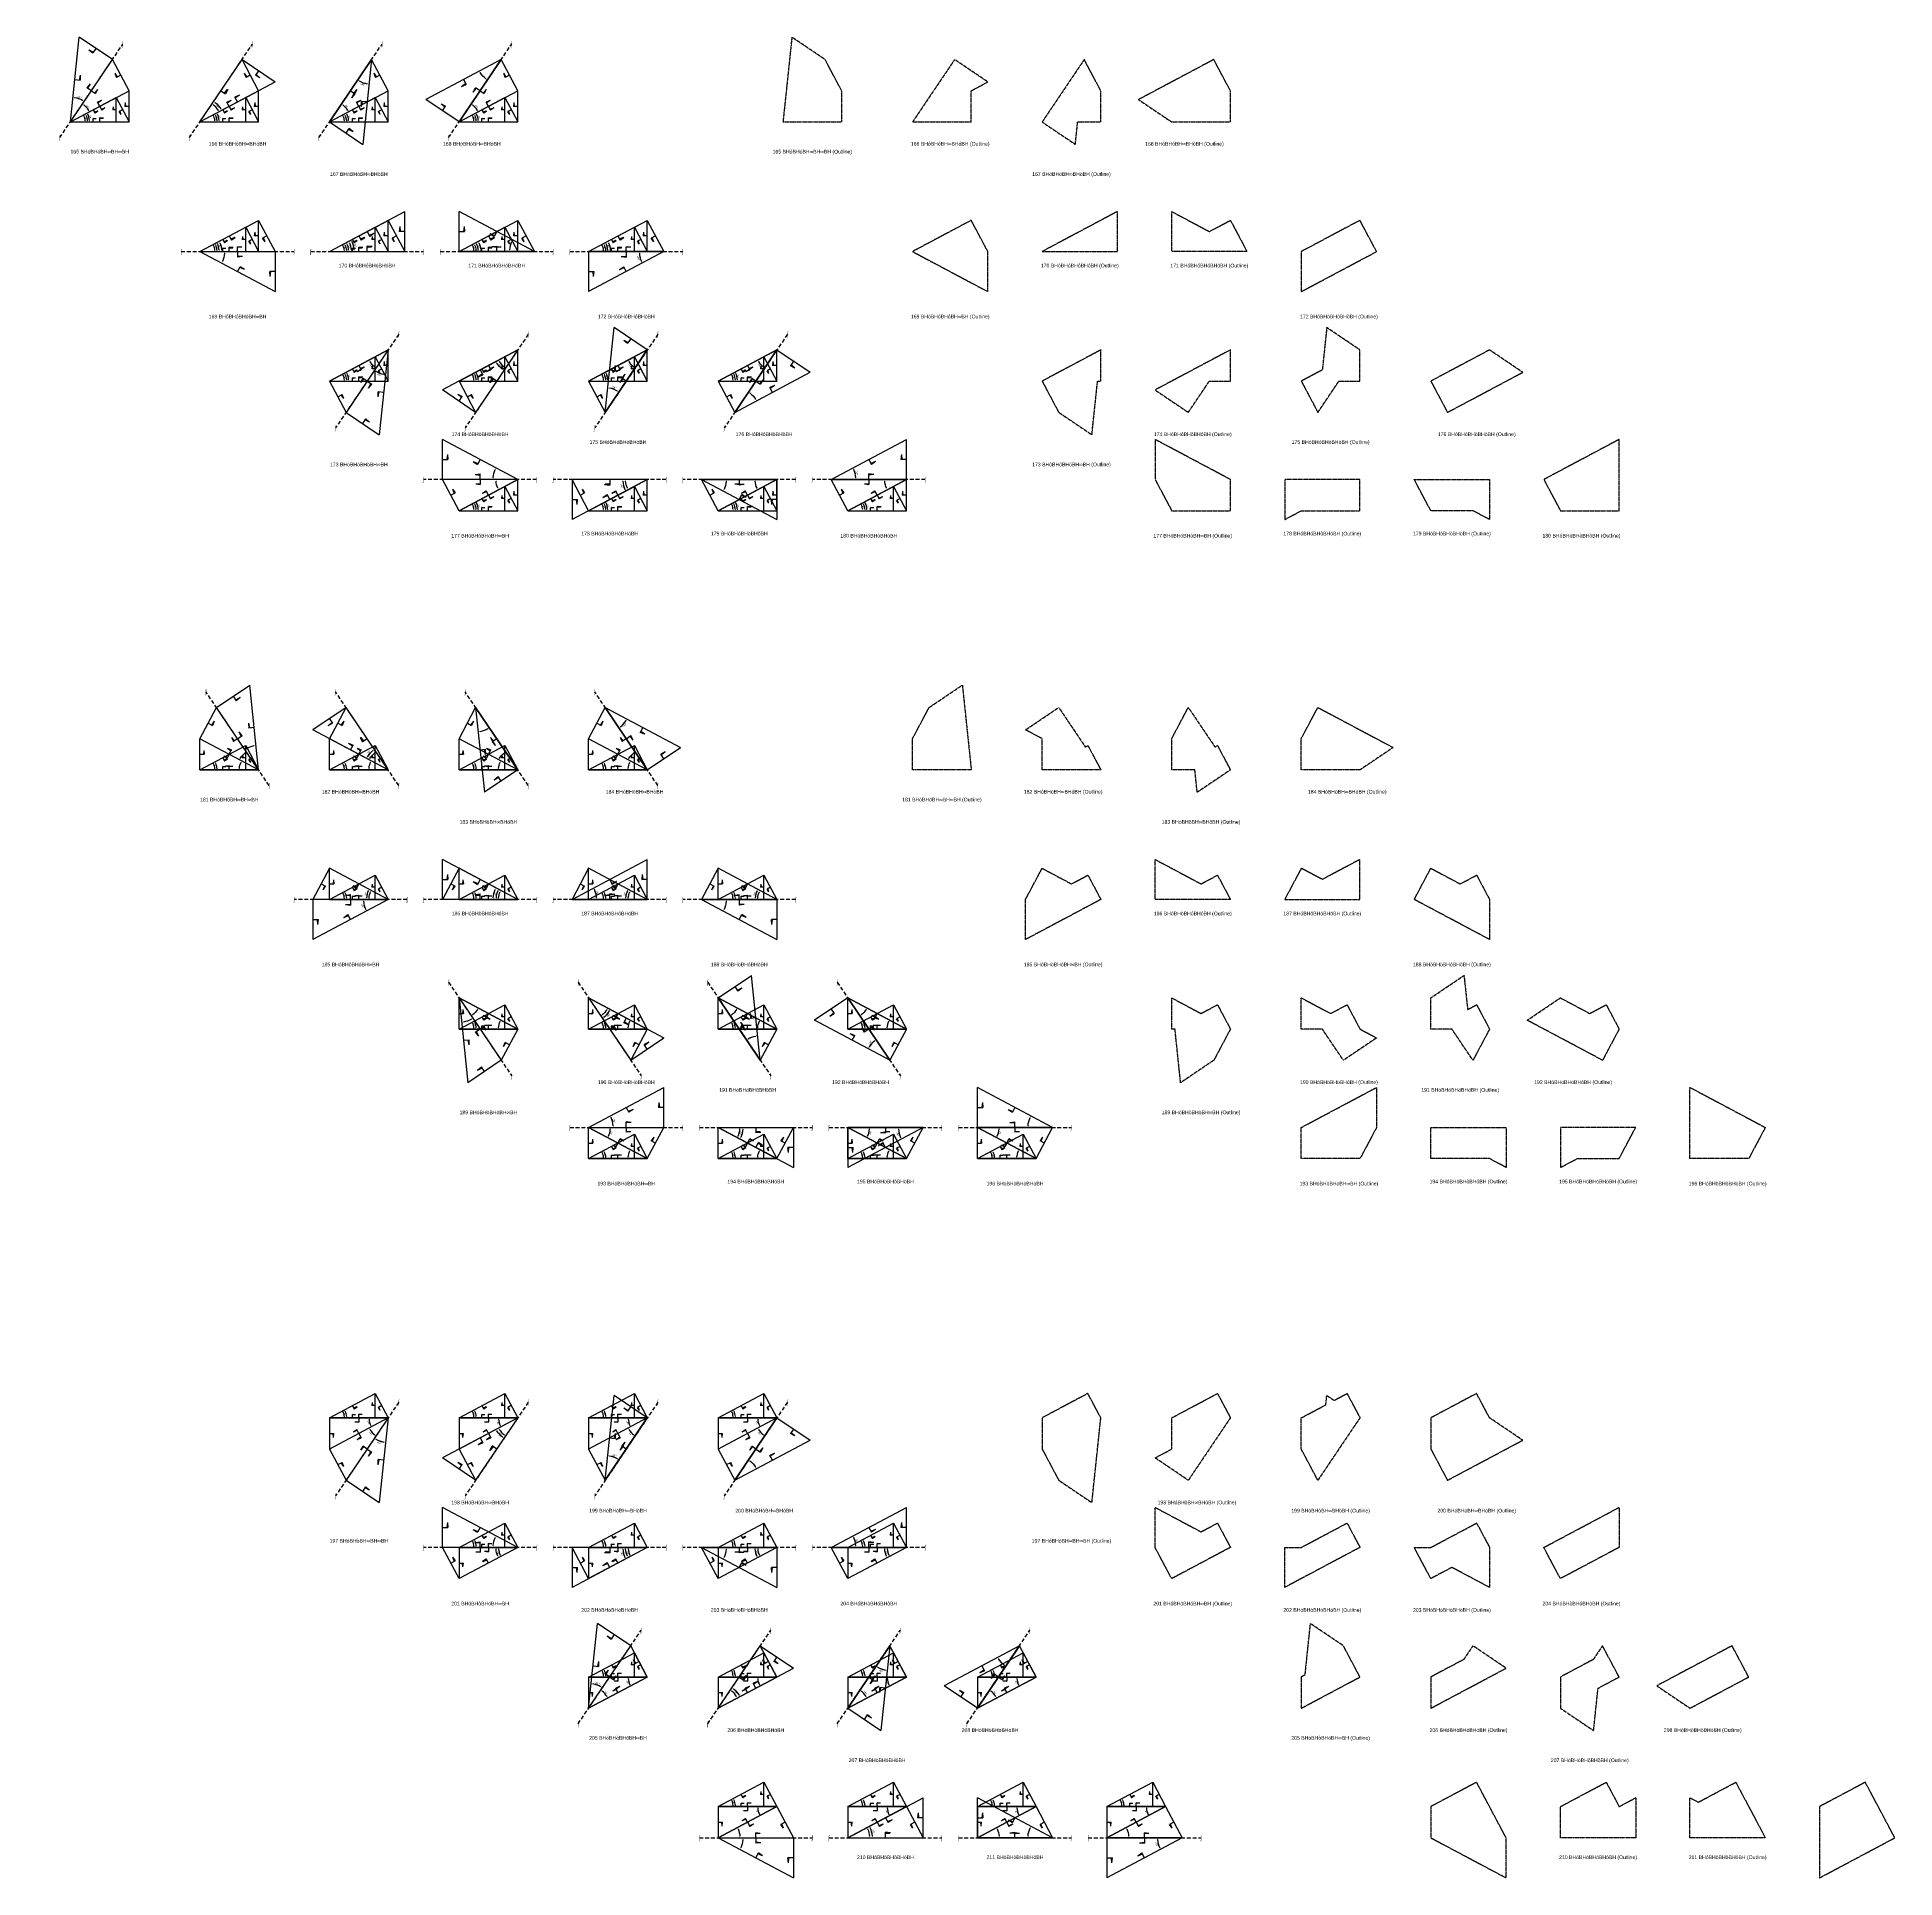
# Model space of a CAD drawing. Header units: millimetres. Extents: x 109495 to 889476, y -4752178 to 24518.
# Drawn here: x 204971 to 813894, y -2979807 to -2376527 of the extents above; entities that cross this region are included whole.
import ezdxf
from ezdxf.enums import TextEntityAlignment as Align

# ---------------------------------------------------------------- set-up
doc = ezdxf.new("R2010")
doc.units = ezdxf.units.MM
doc.header["$PDMODE"] = 35
doc.linetypes.add('DASHED', pattern=[19.05, 12.7, -6.35])
for name, color, linetype in [('BASE', 170, 'Continuous'), ('HYPOTENUSE', 20, 'Continuous'), ('PERPENDICULAR', 90, 'Continuous')]:
    doc.layers.add(name, color=color, linetype=linetype)
doc.styles.add('Arial', font='arial_0.ttf')
doc.dimstyles.new('ISO-25', dxfattribs={"dimtxt": 250, "dimasz": 100, "dimexe": 1.25, "dimexo": 0.625, "dimgap": 100, "dimtad": 1, "dimdec": 0, "dimtxsty": 'Arial', "dimcen": 2.5, "dimadec": 0, "dimazin": 0, "dimtfac": 1, "dimtdec": 0, "dimtmove": 0, "dimatfit": 3, "dimfxl": 1, "dimarcsym": 0})

# ---------------------------------------------------------------- blocks, each defined once
blk = doc.blocks.new('*D9')
at = {"color": 0, "lineweight": -2, "ltscale": 100, "transparency": 16777216}
blk.add_arc((0, 0), 4906, 4.08845, 23.91155, dxfattribs=at)
at = {"color": 0, "ltscale": 100, "transparency": 16777216}
for points in [[(4432, 1963), (4537, 2014), (4332, 2303)], [(4952, 352), (4835, 348), (4906, 0)]]:
    blk.add_solid(points, dxfattribs=at)
at = {"layer": 'Defpoints', "color": 0, "ltscale": 100, "transparency": 16777216}
for p in [(15000, 7976), (0, 0), (0, 0), (4841, 796), (15000, 0)]:
    blk.add_point(p, dxfattribs=at)
at = {"color": 0, "ltscale": 100, "transparency": 16777216, "insert": (5055, 1260), "char_height": 400, "attachment_point": 5, "rotation": 284, "style": 'Arial'}
blk.add_mtext('28°', dxfattribs=at)
blk = doc.blocks.new('SanjoyNathGeometrifyingTrigonometryFundamentalLockedSet')
at = {"color": 242, "linetype": 'DASHED', "ltscale": 100, "true_color": 0xcd2027}
for p, q in [((7500, 3987.8), (8016.4, 3016.6)), ((8852.4, 3574.3), (7922.5, 3193.2)), ((8852.4, 3574.3), (8016.4, 3016.6))]:
    blk.add_line(p, q, dxfattribs=at)
at = {"color": 114, "linetype": 'DASHED', "ltscale": 100, "true_color": 0x139b48}
for p, q in [((14000, 4987.8), (13900, 3987.8)), ((15000, 3987.8), (13900, 3987.8)), ((14000, 4987.8), (14100, 3987.8))]:
    blk.add_line(p, q, dxfattribs=at)
at = {"color": 159, "linetype": 'DASHED', "ltscale": 100, "true_color": 0x22346e}
for p, q in [((7500, 0), (7500, 1100)), ((8500, 1000), (7500, 1100)), ((8500, 1000), (7500, 900))]:
    blk.add_line(p, q, dxfattribs=at)
at = {"layer": 'BASE'}
blk.add_line((0, 0), (15000, 0), dxfattribs=at)
at = {"layer": 'HYPOTENUSE'}
blk.add_line((0, 0), (15000, 7975.6), dxfattribs=at)
at = {"layer": 'PERPENDICULAR'}
blk.add_line((15000, 0), (15000, 7975.6), dxfattribs=at)
at = {"color": 4, "ltscale": 100}
dim = blk.add_angular_dim_2l(base=(4841, 795.6), line1=((0, 0), (15000, 0)), line2=((0, 0), (15000, 7975.6)), dimstyle='ISO-25', override={"dimtxt": 400, "dimasz": 350, "dimgap": 100}, dxfattribs=at)
dim.commit()
dim.dimension.update_dxf_attribs({"geometry": '*D9', "text_midpoint": (5055.4, 1260.5)})

msp = doc.modelspace()

# ---------------------------------------------------------------- linework, layer by layer
at = {"linetype": 'DASHED', "ltscale": 100}
for p, q in [((212400, -2409442), (233102, -2378750)), ((254872, -2409442), (275573, -2378750)), ((297343, -2409442), (318045, -2378750)), ((339814, -2409442), (360516, -2378750)), ((252152, -2446798), (289172, -2446798)), ((294623, -2446798), (331644, -2446798)), ((337095, -2446798), (374115, -2446798)), ((379566, -2446798), (416586, -2446798)), ((323484, -2473923), (302783, -2504615)), ((365956, -2473923), (345254, -2504615)), ((408427, -2473923), (387725, -2504615)), ((450898, -2473923), (430197, -2504615)), ((368675, -2521510), (331655, -2521510)), ((411147, -2521510), (374126, -2521510)), ((453618, -2521510), (416598, -2521510)), ((496090, -2521510), (459069, -2521510)), ((281013, -2621798), (260311, -2591107)), ((323484, -2621798), (302783, -2591107)), ((365956, -2621798), (345254, -2591107)), ((408427, -2621798), (387725, -2591107)), ((326204, -2659155), (289183, -2659155)), ((368675, -2659155), (331655, -2659155)), ((411147, -2659155), (374126, -2659155)), ((453618, -2659155), (416598, -2659155)), ((339814, -2686280), (360516, -2716972)), ((382286, -2686280), (402987, -2716972)), ((424757, -2686280), (445459, -2716972)), ((467228, -2686280), (487930, -2716972)), ((379566, -2733867), (416586, -2733867)), ((422037, -2733867), (459058, -2733867)), ((464509, -2733867), (501529, -2733867)), ((506980, -2733867), (544001, -2733867)), ((323484, -2823925), (302783, -2854616)), ((365956, -2823925), (345254, -2854616)), ((408427, -2823925), (387725, -2854616)), ((450898, -2823925), (430197, -2854616)), ((368675, -2871511), (331655, -2871511)), ((411147, -2871511), (374126, -2871511)), ((453618, -2871511), (416598, -2871511)), ((496090, -2871511), (459069, -2871511)), ((382286, -2929329), (402987, -2898637)), ((424757, -2929329), (445459, -2898637)), ((467228, -2929329), (487930, -2898637)), ((509700, -2929329), (530401, -2898637)), ((422037, -2966685), (459058, -2966685)), ((464509, -2966685), (501529, -2966685)), ((506980, -2966685), (544001, -2966685)), ((549451, -2966685), (586472, -2966685))]:
    msp.add_line(p, q, dxfattribs=at)
at = {"linetype": 'DASHED'}
for points in [[(449443, -2404326), (468684, -2404326), (468684, -2394096), (463244, -2383865), (452365, -2376527)], [(491914, -2404326), (511155, -2404326), (511155, -2394096), (516595, -2391204), (505716, -2383865)], [(546036, -2404326), (553627, -2404326), (553627, -2394096), (548187, -2383865), (534386, -2404326), (545265, -2411664)], [(565978, -2396988), (576857, -2404326), (596098, -2404326), (596098, -2394096), (590658, -2383865)], [(559066, -2433675), (534386, -2446798), (559066, -2446798)], [(601538, -2446798), (576857, -2446798), (576857, -2433675), (589197, -2440236), (596098, -2436567)], [(516595, -2446798), (511155, -2436567), (491914, -2446798), (516595, -2459920)], [(644009, -2446798), (638569, -2436567), (619329, -2446798), (619329, -2459920)], [(631669, -2489269), (638569, -2489269), (638569, -2479039), (627690, -2471700), (626229, -2485600), (619329, -2489269), (624768, -2499500)], [(553627, -2479039), (534386, -2489269), (539825, -2499500), (550705, -2506838), (552551, -2489269), (553627, -2489269)], [(589197, -2489269), (596098, -2489269), (596098, -2479039), (571418, -2492161), (582297, -2499500)], [(691920, -2486377), (681041, -2479039), (661800, -2489269), (667240, -2499500)], [(571418, -2521510), (576857, -2531740), (596098, -2531740), (596098, -2521510), (571418, -2508387)], [(698832, -2521510), (704271, -2531740), (723512, -2531740), (723512, -2508387)], [(619329, -2531740), (638569, -2531740), (638569, -2521510), (613889, -2521510), (613889, -2534633)], [(681041, -2521510), (681041, -2534633), (675601, -2531740), (661800, -2531740), (656360, -2521510)], [(508233, -2588884), (511155, -2616683), (491914, -2616683), (491914, -2606453), (497354, -2596222)], [(553627, -2616683), (534386, -2616683), (534386, -2606453), (528946, -2603560), (539825, -2596222), (548548, -2609153), (549386, -2608708)], [(591019, -2609153), (591857, -2608708), (596098, -2616683), (585219, -2624021), (584447, -2616683), (576857, -2616683), (576857, -2606453), (582297, -2596222)], [(624768, -2596222), (649449, -2609345), (638569, -2616683), (619329, -2616683), (619329, -2606453)], [(596098, -2659155), (571418, -2659155), (571418, -2646032), (586478, -2654039), (591857, -2651179)], [(638569, -2659155), (638569, -2646032), (626229, -2652593), (619329, -2648924), (613889, -2659155)], [(553627, -2659155), (528946, -2672277), (528946, -2659155), (534386, -2648924), (544006, -2654039), (549386, -2651179)], [(681041, -2672277), (656360, -2659155), (661800, -2648924), (671420, -2654039), (676800, -2651179), (681041, -2659155)], [(668700, -2701626), (661800, -2701626), (661800, -2691395), (672679, -2684057), (673852, -2695218), (676800, -2693650), (681041, -2701626), (675601, -2711856)], [(586478, -2696511), (591857, -2693650), (596098, -2701626), (590658, -2711856), (579779, -2719195), (577932, -2701626), (576857, -2701626), (576857, -2691395)], [(628949, -2696511), (634329, -2693650), (638569, -2701626), (644009, -2704518), (633130, -2711856), (626229, -2701626), (619329, -2701626), (619329, -2691395)], [(718072, -2711856), (693392, -2698734), (704271, -2691395), (713892, -2696511), (719271, -2693650), (723512, -2701626)], [(619329, -2733867), (644009, -2720744), (644009, -2733867), (638569, -2744097), (619329, -2744097)], [(771423, -2733867), (765983, -2744097), (746743, -2744097), (746743, -2720744)], [(661800, -2733867), (686480, -2733867), (686480, -2746990), (681041, -2744097), (661800, -2744097)], [(709711, -2744097), (723512, -2744097), (728952, -2733867), (704271, -2733867), (704271, -2746990)], [(553627, -2829040), (549386, -2821064), (534386, -2829040), (534386, -2839271), (539825, -2849501), (550705, -2856839)], [(596098, -2829040), (582297, -2849501), (571418, -2842163), (576857, -2839271), (576857, -2829040), (591857, -2821064)], [(638569, -2829040), (624768, -2849501), (619329, -2839271), (619329, -2829040), (627368, -2824765), (627690, -2821702), (630088, -2823319), (634329, -2821064)], [(681041, -2829040), (676800, -2821064), (661800, -2829040), (661800, -2839271), (667240, -2849501), (691920, -2836378)], [(596098, -2871511), (576857, -2881742), (571418, -2871511), (571418, -2858389), (586478, -2866396), (591857, -2863536)], [(698832, -2871511), (723512, -2858389), (723512, -2871511), (704271, -2881742)], [(638569, -2871511), (613889, -2884634), (613889, -2871511), (619329, -2871511), (634329, -2863536)], [(661800, -2871511), (676800, -2863536), (681041, -2871511), (681041, -2884634), (668700, -2878073), (661800, -2881742), (656360, -2871511)], [(619329, -2924213), (638569, -2913983), (633130, -2903752), (622250, -2896414), (620467, -2913377), (619329, -2913983)], [(672559, -2908262), (661800, -2913983), (661800, -2924213), (686480, -2911091), (675601, -2903752)], [(715031, -2908262), (704271, -2913983), (704271, -2924213), (715151, -2931551), (716611, -2917652), (723512, -2913983), (718072, -2903752)], [(735863, -2916875), (746743, -2924213), (765983, -2913983), (760544, -2903752)], [(686480, -2966685), (676800, -2948479), (661800, -2956454), (661800, -2966685), (686480, -2979807)], [(723512, -2956454), (728952, -2953562), (728952, -2966685), (704271, -2966685), (704271, -2956454), (719271, -2948479)], [(746743, -2966685), (746743, -2953562), (749462, -2955008), (761743, -2948479), (771423, -2966685)], [(813894, -2966685), (804214, -2948479), (789214, -2956454), (789214, -2979807)]]:
    msp.add_lwpolyline(points, close=True, dxfattribs=at)

# ---------------------------------------------------------------- block references
at = {"linetype": 'DASHED', "ltscale": 100}
for p, xscale, yscale, zscale, rotation in [((215850, -2404326), 1.645357565266568, 1.645357565266568, 1.645357565266568, 56.00000000000014), ((357066, -2383865), -1.645357565266571, 1.645357565266571, 1.645357565266571, 56.00000000000013), ((215850, -2404326), 1.452764501644339, 1.452764501644339, 1.452764501644339, 28.00000000000007), ((258322, -2404326), 1.452764501644339, 1.452764501644339, 1.452764501644339, 28.00000000000007), ((258322, -2404326), -1.645357565266571, 1.645357565266571, 1.645357565266571, 236.0000000000002), ((300793, -2404326), 1.452764501644339, 1.452764501644339, 1.452764501644339, 28.00000000000007), ((314594, -2383865), 1.645357565266571, 1.645357565266571, 1.645357565266571, 236.0000000000002), ((343265, -2404326), 1.452764501644339, 1.452764501644339, 1.452764501644339, 28.00000000000007), ((215850, -2404326), -1.132570050689037, 1.132570050689037, 1.132570050689037, 208), ((258322, -2404326), -1.132570050689037, 1.132570050689037, 1.132570050689037, 208), ((300793, -2404326), -1.132570050689037, 1.132570050689037, 1.132570050689037, 208), ((343265, -2404326), -1.132570050689037, 1.132570050689037, 1.132570050689037, 208), ((258322, -2446798), -1.452764501644342, 1.452764501644342, 1.452764501644342, 208.0000000000001), ((258322, -2446798), -1.132570050689037, 1.132570050689037, 1.132570050689037, 208), ((300793, -2446798), -1.452764501644342, 1.452764501644342, 1.452764501644342, 208.0000000000001), ((300793, -2446798), -1.132570050689037, 1.132570050689037, 1.132570050689037, 208), ((343265, -2446798), -1.452764501644342, 1.452764501644342, 1.452764501644342, 208.0000000000001), ((343265, -2446798), -1.132570050689037, 1.132570050689037, 1.132570050689037, 208), ((385736, -2446798), -1.452764501644342, 1.452764501644342, 1.452764501644342, 208.0000000000001), ((385736, -2446798), -1.132570050689037, 1.132570050689037, 1.132570050689037, 208), ((258322, -2446798), -1.645357565266569, 1.645357565266569, 1.645357565266569, 180), ((410416, -2446798), 1.645357565266569, 1.645357565266569, 1.645357565266569, 180), ((362505, -2479039), -1.645357565266573, 1.645357565266573, 1.645357565266573, 56.00000000000004), ((391176, -2499500), 1.645357565266573, 1.645357565266573, 1.645357565266573, 56.00000000000003), ((320034, -2479039), 1.452764501644342, 1.452764501644342, 1.452764501644342, 208.0000000000001), ((300793, -2489269), -1.132570050689037, 1.132570050689037, 1.132570050689037, 208), ((320034, -2479039), 1.645357565266573, 1.645357565266573, 1.645357565266573, 236.0000000000001), ((362505, -2479039), 1.452764501644342, 1.452764501644342, 1.452764501644342, 208.0000000000001), ((343265, -2489269), -1.132570050689037, 1.132570050689037, 1.132570050689037, 208), ((404977, -2479039), 1.452764501644342, 1.452764501644342, 1.452764501644342, 208.0000000000001), ((385736, -2489269), -1.132570050689037, 1.132570050689037, 1.132570050689037, 208), ((447448, -2479039), 1.452764501644342, 1.452764501644342, 1.452764501644342, 208.0000000000001), ((428207, -2489269), -1.132570050689037, 1.132570050689037, 1.132570050689037, 208), ((433647, -2499500), -1.645357565266573, 1.645357565266573, 1.645357565266573, 236.0000000000001), ((362505, -2521510), -1.452764501644342, 1.452764501644342, 1.452764501644342, 28.00000000000006), ((404977, -2521510), -1.452764501644342, 1.452764501644342, 1.452764501644342, 28.00000000000006), ((447448, -2521510), -1.452764501644342, 1.452764501644342, 1.452764501644342, 28.00000000000006), ((489919, -2521510), -1.452764501644342, 1.452764501644342, 1.452764501644342, 28.00000000000006), ((343265, -2531740), -1.132570050689037, 1.132570050689037, 1.132570050689037, 208), ((404977, -2521510), 1.645357565266569, 1.645357565266569, 1.645357565266569, 180), ((385736, -2531740), -1.132570050689037, 1.132570050689037, 1.132570050689037, 208), ((422768, -2521510), -1.645357565266569, 1.645357565266569, 1.645357565266569, 180), ((428207, -2531740), -1.132570050689037, 1.132570050689037, 1.132570050689037, 208), ((470679, -2531740), -1.132570050689037, 1.132570050689037, 1.132570050689037, 208), ((277563, -2616683), -1.645357565266575, 1.645357565266575, 1.645357565266575, 304.0000000000001), ((391176, -2596222), 1.645357565266575, 1.645357565266575, 1.645357565266575, 304.0000000000001), ((277563, -2616683), -1.452764501644347, 1.452764501644347, 1.452764501644347, 332.0000000000001), ((320034, -2616683), 1.645357565266575, 1.645357565266575, 1.645357565266575, 124), ((320034, -2616683), -1.452764501644347, 1.452764501644347, 1.452764501644347, 332.0000000000001), ((348704, -2596222), -1.645357565266575, 1.645357565266575, 1.645357565266575, 124.0000000000001), ((362505, -2616683), -1.452764501644347, 1.452764501644347, 1.452764501644347, 332.0000000000001), ((404977, -2616683), -1.452764501644347, 1.452764501644347, 1.452764501644347, 332.0000000000001), ((258322, -2616683), -1.132570050689037, 1.132570050689037, 1.132570050689037, 208), ((300793, -2616683), -1.132570050689037, 1.132570050689037, 1.132570050689037, 208), ((343265, -2616683), -1.132570050689037, 1.132570050689037, 1.132570050689037, 208), ((385736, -2616683), -1.132570050689037, 1.132570050689037, 1.132570050689037, 208), ((320034, -2659155), 1.452764501644345, 1.452764501644345, 1.452764501644345, 151.9999999999999), ((300793, -2659155), -1.132570050689037, 1.132570050689037, 1.132570050689037, 208), ((362505, -2659155), 1.452764501644345, 1.452764501644345, 1.452764501644345, 151.9999999999999), ((343265, -2659155), -1.132570050689037, 1.132570050689037, 1.132570050689037, 208), ((404977, -2659155), 1.452764501644345, 1.452764501644345, 1.452764501644345, 151.9999999999999), ((385736, -2659155), -1.132570050689037, 1.132570050689037, 1.132570050689037, 208), ((447448, -2659155), 1.452764501644345, 1.452764501644345, 1.452764501644345, 151.9999999999999), ((428207, -2659155), -1.132570050689037, 1.132570050689037, 1.132570050689037, 208), ((320034, -2659155), 1.645357565266573, 1.645357565266573, 1.645357565266573, 180), ((422768, -2659155), -1.645357565266573, 1.645357565266573, 1.645357565266573, 180), ((385736, -2691395), 1.645357565266575, 1.645357565266575, 1.645357565266575, 304.0000000000001), ((442008, -2711856), -1.645357565266573, 1.645357565266573, 1.645357565266573, 304), ((343265, -2691395), -1.645357565266575, 1.645357565266575, 1.645357565266575, 124.0000000000001), ((343265, -2691395), -1.452764501644345, 1.452764501644345, 1.452764501644345, 152), ((385736, -2691395), -1.452764501644345, 1.452764501644345, 1.452764501644345, 152), ((428207, -2691395), -1.452764501644345, 1.452764501644345, 1.452764501644345, 152), ((484480, -2711856), 1.645357565266573, 1.645357565266573, 1.645357565266573, 123.9999999999999), ((470679, -2691395), -1.452764501644345, 1.452764501644345, 1.452764501644345, 152), ((343265, -2701626), -1.132570050689037, 1.132570050689037, 1.132570050689037, 208), ((385736, -2701626), -1.132570050689037, 1.132570050689037, 1.132570050689037, 208), ((428207, -2701626), -1.132570050689037, 1.132570050689037, 1.132570050689037, 208), ((470679, -2701626), -1.132570050689037, 1.132570050689037, 1.132570050689037, 208), ((385736, -2733867), 1.452764501644345, 1.452764501644345, 1.452764501644345, 331.9999999999999), ((428207, -2733867), 1.452764501644345, 1.452764501644345, 1.452764501644345, 331.9999999999999), ((470679, -2733867), 1.452764501644345, 1.452764501644345, 1.452764501644345, 331.9999999999999), ((513150, -2733867), 1.452764501644345, 1.452764501644345, 1.452764501644345, 331.9999999999999), ((428207, -2733867), -1.645357565266573, 1.645357565266573, 1.645357565266573, 180), ((495359, -2733867), 1.645357565266573, 1.645357565266573, 1.645357565266573, 180), ((385736, -2744097), -1.132570050689037, 1.132570050689037, 1.132570050689037, 208), ((428207, -2744097), -1.132570050689037, 1.132570050689037, 1.132570050689037, 208), ((470679, -2744097), -1.132570050689037, 1.132570050689037, 1.132570050689037, 208), ((513150, -2744097), -1.132570050689037, 1.132570050689037, 1.132570050689037, 208), ((300793, -2829040), -1.132570050689037, 1.132570050689037, 1.132570050689037, 208), ((362505, -2829040), -1.645357565266573, 1.645357565266573, 1.645357565266573, 56.00000000000004), ((343265, -2829040), -1.132570050689037, 1.132570050689037, 1.132570050689037, 208), ((391176, -2849501), 1.645357565266573, 1.645357565266573, 1.645357565266573, 56.00000000000003), ((385736, -2829040), -1.132570050689037, 1.132570050689037, 1.132570050689037, 208), ((428207, -2829040), -1.132570050689037, 1.132570050689037, 1.132570050689037, 208), ((320034, -2829040), 1.282714919717773, 1.282714919717773, 1.282714919717773, 180), ((320034, -2829040), 1.452764501644345, 1.452764501644345, 1.452764501644345, 208), ((320034, -2829040), 1.645357565266573, 1.645357565266573, 1.645357565266573, 236.0000000000001), ((362505, -2829040), 1.282714919717773, 1.282714919717773, 1.282714919717773, 180), ((362505, -2829040), 1.452764501644345, 1.452764501644345, 1.452764501644345, 208), ((404977, -2829040), 1.282714919717773, 1.282714919717773, 1.282714919717773, 180), ((404977, -2829040), 1.452764501644345, 1.452764501644345, 1.452764501644345, 208), ((447448, -2829040), 1.282714919717773, 1.282714919717773, 1.282714919717773, 180), ((447448, -2829040), 1.452764501644345, 1.452764501644345, 1.452764501644345, 208), ((433647, -2849501), -1.645357565266573, 1.645357565266573, 1.645357565266573, 236.0000000000001), ((362505, -2871511), -1.452764501644345, 1.452764501644345, 1.452764501644345, 27.99999999999998), ((404977, -2871511), -1.452764501644345, 1.452764501644345, 1.452764501644345, 27.99999999999998), ((447448, -2871511), -1.452764501644345, 1.452764501644345, 1.452764501644345, 27.99999999999998), ((489919, -2871511), -1.452764501644345, 1.452764501644345, 1.452764501644345, 27.99999999999998), ((343265, -2871511), -1.132570050689037, 1.132570050689037, 1.132570050689037, 208), ((385736, -2871511), -1.132570050689037, 1.132570050689037, 1.132570050689037, 208), ((428207, -2871511), -1.132570050689037, 1.132570050689037, 1.132570050689037, 208), ((470679, -2871511), -1.132570050689037, 1.132570050689037, 1.132570050689037, 208), ((362505, -2871511), 1.282714919717773, 1.282714919717773, 1.282714919717773, 180), ((404977, -2871511), 1.645357565266573, 1.645357565266573, 1.645357565266573, 180), ((404977, -2871511), 1.282714919717773, 1.282714919717773, 1.282714919717773, 180), ((422768, -2871511), -1.645357565266573, 1.645357565266573, 1.645357565266573, 180), ((447448, -2871511), 1.282714919717773, 1.282714919717773, 1.282714919717773, 180), ((489919, -2871511), 1.282714919717773, 1.282714919717773, 1.282714919717773, 180), ((385736, -2924213), 1.645357565266573, 1.645357565266573, 1.645357565266573, 56.00000000000003), ((526951, -2903752), -1.645357565266575, 1.645357565266575, 1.645357565266575, 55.99999999999988), ((385736, -2924213), 1.452764501644345, 1.452764501644345, 1.452764501644345, 28.00000000000004), ((428207, -2924213), 1.452764501644345, 1.452764501644345, 1.452764501644345, 28.00000000000004), ((428207, -2924213), -1.645357565266573, 1.645357565266573, 1.645357565266573, 236.0000000000001), ((470679, -2924213), 1.452764501644345, 1.452764501644345, 1.452764501644345, 28.00000000000004), ((484480, -2903752), 1.645357565266573, 1.645357565266573, 1.645357565266573, 236.0000000000001), ((513150, -2924213), 1.452764501644345, 1.452764501644345, 1.452764501644345, 28.00000000000004), ((385736, -2913983), -1.132570050689037, 1.132570050689037, 1.132570050689037, 208), ((428207, -2913983), -1.132570050689037, 1.132570050689037, 1.132570050689037, 208), ((470679, -2913983), -1.132570050689037, 1.132570050689037, 1.132570050689037, 208), ((513150, -2913983), -1.132570050689037, 1.132570050689037, 1.132570050689037, 208), ((404977, -2913983), 1.282714919717773, 1.282714919717773, 1.282714919717773, 180), ((447448, -2913983), 1.282714919717773, 1.282714919717773, 1.282714919717773, 180), ((489919, -2913983), 1.282714919717773, 1.282714919717773, 1.282714919717773, 180), ((532391, -2913983), 1.282714919717773, 1.282714919717773, 1.282714919717773, 180), ((428207, -2956454), -1.132570050689037, 1.132570050689037, 1.132570050689037, 208), ((470679, -2956454), -1.132570050689037, 1.132570050689037, 1.132570050689037, 208), ((513150, -2956454), -1.132570050689037, 1.132570050689037, 1.132570050689037, 208), ((555621, -2956454), -1.132570050689037, 1.132570050689037, 1.132570050689037, 208), ((447448, -2956454), 1.282714919717773, 1.282714919717773, 1.282714919717773, 180), ((428207, -2966685), -1.452764501644345, 1.452764501644345, 1.452764501644345, 208), ((489919, -2956454), 1.282714919717773, 1.282714919717773, 1.282714919717773, 180), ((470679, -2966685), -1.452764501644345, 1.452764501644345, 1.452764501644345, 208), ((532391, -2956454), 1.282714919717773, 1.282714919717773, 1.282714919717773, 180), ((513150, -2966685), -1.452764501644345, 1.452764501644345, 1.452764501644345, 208), ((574862, -2956454), 1.282714919717773, 1.282714919717773, 1.282714919717773, 180), ((555621, -2966685), -1.452764501644345, 1.452764501644345, 1.452764501644345, 208), ((428207, -2966685), -1.645357565266573, 1.645357565266573, 1.645357565266573, 180), ((580302, -2966685), 1.645357565266577, 1.645357565266577, 1.645357565266577, 180)]:
    msp.add_blockref('SanjoyNathGeometrifyingTrigonometryFundamentalLockedSet', p, dxfattribs=dict(at, xscale=xscale, yscale=yscale, zscale=zscale, rotation=rotation))
for p, xscale, yscale, zscale in [((215850, -2404326), 1.282714919717768, 1.282714919717768, 1.282714919717768), ((258322, -2404326), 1.282714919717768, 1.282714919717768, 1.282714919717768), ((300793, -2404326), 1.282714919717768, 1.282714919717768, 1.282714919717768), ((343265, -2404326), 1.282714919717768, 1.282714919717768, 1.282714919717768), ((300793, -2446798), 1.645357565266569, 1.645357565266569, 1.645357565266569), ((367945, -2446798), -1.645357565266569, 1.645357565266569, 1.645357565266569), ((258322, -2446798), 1.282714919717768, 1.282714919717768, 1.282714919717768), ((300793, -2446798), 1.282714919717768, 1.282714919717768, 1.282714919717768), ((343265, -2446798), 1.282714919717768, 1.282714919717768, 1.282714919717768), ((385736, -2446798), 1.282714919717768, 1.282714919717768, 1.282714919717768), ((300793, -2489269), 1.282714919717768, 1.282714919717768, 1.282714919717768), ((343265, -2489269), 1.282714919717768, 1.282714919717768, 1.282714919717768), ((385736, -2489269), 1.282714919717768, 1.282714919717768, 1.282714919717768), ((428207, -2489269), 1.282714919717768, 1.282714919717768, 1.282714919717768), ((362505, -2521510), -1.645357565266569, 1.645357565266569, 1.645357565266569), ((465239, -2521510), 1.645357565266569, 1.645357565266569, 1.645357565266569), ((343265, -2531740), 1.282714919717768, 1.282714919717768, 1.282714919717768), ((385736, -2531740), 1.282714919717768, 1.282714919717768, 1.282714919717768), ((428207, -2531740), 1.282714919717768, 1.282714919717768, 1.282714919717768), ((470679, -2531740), 1.282714919717768, 1.282714919717768, 1.282714919717768), ((277563, -2616683), -1.282714919717773, 1.282714919717773, 1.282714919717773), ((320034, -2616683), -1.282714919717773, 1.282714919717773, 1.282714919717773), ((362505, -2616683), -1.282714919717773, 1.282714919717773, 1.282714919717773), ((404977, -2616683), -1.282714919717773, 1.282714919717773, 1.282714919717773), ((362505, -2659155), -1.645357565266573, 1.645357565266573, 1.645357565266573), ((380296, -2659155), 1.645357565266573, 1.645357565266573, 1.645357565266573), ((320034, -2659155), -1.282714919717773, 1.282714919717773, 1.282714919717773), ((362505, -2659155), -1.282714919717773, 1.282714919717773, 1.282714919717773), ((404977, -2659155), -1.282714919717773, 1.282714919717773, 1.282714919717773), ((447448, -2659155), -1.282714919717773, 1.282714919717773, 1.282714919717773), ((362505, -2701626), -1.282714919717773, 1.282714919717773, 1.282714919717773), ((404977, -2701626), -1.282714919717773, 1.282714919717773, 1.282714919717773), ((447448, -2701626), -1.282714919717773, 1.282714919717773, 1.282714919717773), ((489919, -2701626), -1.282714919717773, 1.282714919717773, 1.282714919717773), ((385736, -2733867), 1.645357565266573, 1.645357565266573, 1.645357565266573), ((537830, -2733867), -1.645357565266567, 1.645357565266567, 1.645357565266567), ((404977, -2744097), -1.282714919717773, 1.282714919717773, 1.282714919717773), ((447448, -2744097), -1.282714919717773, 1.282714919717773, 1.282714919717773), ((489919, -2744097), -1.282714919717773, 1.282714919717773, 1.282714919717773), ((532391, -2744097), -1.282714919717773, 1.282714919717773, 1.282714919717773), ((362505, -2871511), -1.645357565266573, 1.645357565266573, 1.645357565266573), ((465239, -2871511), 1.645357565266573, 1.645357565266573, 1.645357565266573), ((470679, -2966685), 1.645357565266573, 1.645357565266573, 1.645357565266573), ((537830, -2966685), -1.645357565266577, 1.645357565266577, 1.645357565266577)]:
    msp.add_blockref('SanjoyNathGeometrifyingTrigonometryFundamentalLockedSet', p, dxfattribs=dict(at, xscale=xscale, yscale=yscale, zscale=zscale))
at = {"linetype": 'DASHED'}
for p in [(215850, -2404326), (258322, -2404326), (300793, -2404326), (343265, -2404326), (258322, -2446798), (300793, -2446798), (343265, -2446798), (385736, -2446798), (300793, -2489269), (343265, -2489269), (385736, -2489269), (428207, -2489269), (343265, -2531740), (385736, -2531740), (428207, -2531740), (470679, -2531740), (258322, -2616683), (300793, -2616683), (343265, -2616683), (385736, -2616683), (300793, -2659155), (343265, -2659155), (385736, -2659155), (428207, -2659155), (343265, -2701626), (385736, -2701626), (428207, -2701626), (470679, -2701626), (385736, -2744097), (428207, -2744097), (470679, -2744097), (513150, -2744097), (300793, -2829040), (343265, -2829040), (385736, -2829040), (428207, -2829040), (343265, -2871511), (385736, -2871511), (428207, -2871511), (470679, -2871511), (385736, -2913983), (428207, -2913983), (470679, -2913983), (513150, -2913983), (428207, -2956454), (470679, -2956454), (513150, -2956454), (555621, -2956454)]:
    msp.add_blockref('SanjoyNathGeometrifyingTrigonometryFundamentalLockedSet', p, dxfattribs=at)

# ---------------------------------------------------------------- texts
at = {"linetype": 'DASHED', "ltscale": 100, "style": 'Arial'}
for s, p in [('⌡', (233102, -2378750)), ('⌡', (275573, -2378750)), ('⌡', (318045, -2378750)), ('⌡', (360516, -2378750)), ('⌠', (212400, -2409442)), ('⌠', (254872, -2409442)), ('166 BHóBHóBH∞BHóBH', (270662, -2411488)), ('⌠', (297343, -2409442)), ('168 BHóBHóBH∞BHòBH', (347445, -2411488)), ('⌠', (339814, -2409442)), ('166 BHóBHóBH∞BHóBH (Outline)', (504255, -2411488)), ('168 BHóBHóBH∞BHòBH (Outline)', (581038, -2411488)), ('165 BHóBHóBH∞BH∞BH', (225471, -2414056)), ('165 BHóBHóBH∞BH∞BH (Outline)', (459063, -2414056)), ('167 BHóBHóBH∞BHöBH', (310414, -2421394)), ('167 BHóBHóBH∞BHöBH (Outline)', (544006, -2421394)), ('⌠', (252152, -2446798)), ('⌡', (289172, -2446798)), ('⌠', (294623, -2446798)), ('⌡', (331644, -2446798)), ('⌠', (337095, -2446798)), ('⌡', (374115, -2446798)), ('⌠', (379566, -2446798)), ('⌡', (416586, -2446798)), ('170 BHóBHóBHóBHóBH', (313133, -2451391)), ('171 BHóBHóBHóBHöBH', (355605, -2451391)), ('170 BHóBHóBHóBHóBH (Outline)', (546726, -2451391)), ('171 BHóBHóBHóBHöBH (Outline)', (589197, -2451391)), ('169 BHóBHóBHóBH∞BH', (270662, -2468094)), ('172 BHóBHóBHóBHòBH', (398076, -2468094)), ('169 BHóBHóBHóBH∞BH (Outline)', (504255, -2468094)), ('172 BHóBHóBHóBHòBH (Outline)', (631669, -2468094)), ('⌠', (323484, -2473923)), ('⌠', (365956, -2473923)), ('⌠', (408427, -2473923)), ('⌠', (450898, -2473923)), ('⌡', (302783, -2504615)), ('174 BHóBHóBHöBHóBH', (350165, -2506661)), ('⌡', (345254, -2504615)), ('175 BHóBHóBHöBHöBH', (395356, -2509229)), ('⌡', (387725, -2504615)), ('⌡', (430197, -2504615)), ('176 BHóBHóBHöBHòBH', (443267, -2506661)), ('174 BHóBHóBHöBHóBH (Outline)', (583758, -2506661)), ('175 BHóBHóBHöBHöBH (Outline)', (628949, -2509229)), ('176 BHóBHóBHöBHòBH (Outline)', (676860, -2506661)), ('173 BHóBHóBHöBH∞BH', (310414, -2516567)), ('⌡', (331655, -2521510)), ('⌠', (368675, -2521510)), ('⌡', (374126, -2521510)), ('⌠', (411147, -2521510)), ('⌡', (416598, -2521510)), ('⌠', (453618, -2521510)), ('⌡', (459069, -2521510)), ('⌠', (496090, -2521510)), ('173 BHóBHóBHöBH∞BH (Outline)', (544006, -2516567)), ('178 BHóBHóBHòBHóBH', (392637, -2539226)), ('179 BHóBHóBHòBHöBH', (435108, -2539226)), ('178 BHóBHóBHòBHóBH (Outline)', (626229, -2539226)), ('179 BHóBHóBHòBHöBH (Outline)', (668700, -2539226)), ('177 BHóBHóBHòBH∞BH', (350165, -2539914)), ('180 BHóBHóBHòBHòBH', (477579, -2539914)), ('177 BHóBHóBHòBH∞BH (Outline)', (583758, -2539914)), ('180 BHóBHóBHòBHòBH (Outline)', (711172, -2539914)), ('⌡', (260311, -2591107)), ('⌡', (302783, -2591107)), ('⌡', (345254, -2591107)), ('⌡', (387725, -2591107)), ('⌠', (281013, -2621798)), ('182 BHóBHöBH∞BHóBH', (307694, -2623845)), ('⌠', (323484, -2621798)), ('⌠', (365956, -2621798)), ('184 BHóBHöBH∞BHòBH', (400796, -2623845)), ('⌠', (408427, -2621798)), ('182 BHóBHöBH∞BHóBH (Outline)', (541286, -2623845)), ('184 BHóBHöBH∞BHòBH (Outline)', (634389, -2623845)), ('181 BHóBHöBH∞BH∞BH', (267942, -2626413)), ('181 BHóBHöBH∞BH∞BH (Outline)', (501535, -2626413)), ('183 BHóBHöBH∞BHöBH', (352885, -2633751)), ('183 BHóBHöBH∞BHöBH (Outline)', (586478, -2633751)), ('⌡', (289183, -2659155)), ('⌠', (326204, -2659155)), ('⌡', (331655, -2659155)), ('⌠', (368675, -2659155)), ('⌡', (374126, -2659155)), ('⌠', (411147, -2659155)), ('⌡', (416598, -2659155)), ('⌠', (453618, -2659155)), ('186 BHóBHöBHóBHóBH', (350165, -2663748)), ('187 BHóBHöBHóBHöBH', (392637, -2663748)), ('186 BHóBHöBHóBHóBH (Outline)', (583758, -2663748)), ('187 BHóBHöBHóBHöBH (Outline)', (626229, -2663748)), ('185 BHóBHöBHóBH∞BH', (307694, -2680451)), ('188 BHóBHöBHóBHòBH', (435108, -2680451)), ('185 BHóBHöBHóBH∞BH (Outline)', (541286, -2680451)), ('188 BHóBHöBHóBHòBH (Outline)', (668700, -2680451)), ('⌠', (339814, -2686280)), ('⌠', (382286, -2686280)), ('⌠', (424757, -2686280)), ('⌠', (467228, -2686280)), ('⌡', (360516, -2716972)), ('190 BHóBHöBHöBHóBH', (398076, -2719018)), ('⌡', (402987, -2716972)), ('191 BHóBHöBHöBHöBH', (437828, -2721586)), ('⌡', (445459, -2716972)), ('192 BHóBHöBHöBHòBH', (474859, -2719018)), ('⌡', (487930, -2716972)), ('190 BHóBHöBHöBHóBH (Outline)', (631669, -2719018)), ('191 BHóBHöBHöBHöBH (Outline)', (671420, -2721586)), ('192 BHóBHöBHöBHòBH (Outline)', (708452, -2719018)), ('189 BHóBHöBHöBH∞BH', (352885, -2728924)), ('⌠', (379566, -2733867)), ('⌡', (416586, -2733867)), ('⌠', (422037, -2733867)), ('⌡', (459058, -2733867)), ('⌠', (464509, -2733867)), ('⌡', (501529, -2733867)), ('⌠', (506980, -2733867)), ('⌡', (544001, -2733867)), ('189 BHóBHöBHöBH∞BH (Outline)', (586478, -2728924)), ('193 BHóBHöBHòBH∞BH', (398076, -2752271)), ('194 BHóBHöBHòBHóBH', (440548, -2751583)), ('195 BHóBHöBHòBHöBH', (483019, -2751583)), ('196 BHóBHöBHòBHòBH', (525490, -2752271)), ('193 BHóBHöBHòBH∞BH (Outline)', (631669, -2752271)), ('194 BHóBHöBHòBHóBH (Outline)', (674140, -2751583)), ('195 BHóBHöBHòBHöBH (Outline)', (716611, -2751583)), ('196 BHóBHöBHòBHòBH (Outline)', (759083, -2752271)), ('⌠', (323484, -2823925)), ('⌠', (365956, -2823925)), ('⌠', (408427, -2823925)), ('⌠', (450898, -2823925)), ('⌡', (302783, -2854616)), ('⌡', (345254, -2854616)), ('⌡', (387725, -2854616)), ('⌡', (430197, -2854616)), ('198 BHóBHòBH∞BHóBH', (350165, -2856774)), ('199 BHóBHòBH∞BHöBH', (395356, -2859454)), ('200 BHóBHòBH∞BHòBH', (443267, -2859454)), ('198 BHóBHòBH∞BHóBH (Outline)', (585125, -2856774)), ('199 BHóBHòBH∞BHöBH (Outline)', (628949, -2859454)), ('200 BHóBHòBH∞BHòBH (Outline)', (676860, -2859454)), ('197 BHóBHòBH∞BH∞BH', (310414, -2869360)), ('⌡', (331655, -2871511)), ('⌠', (368675, -2871511)), ('⌡', (374126, -2871511)), ('⌠', (411147, -2871511)), ('⌡', (416598, -2871511)), ('⌠', (453618, -2871511)), ('⌡', (459069, -2871511)), ('⌠', (496090, -2871511)), ('197 BHóBHòBH∞BH∞BH (Outline)', (544006, -2869360)), ('201 BHóBHòBHóBH∞BH', (350165, -2889916)), ('202 BHóBHòBHóBHóBH', (392637, -2892019)), ('203 BHóBHòBHóBHöBH', (435108, -2892019)), ('204 BHóBHòBHóBHòBH', (477579, -2889916)), ('201 BHóBHòBHóBH∞BH (Outline)', (583758, -2889916)), ('202 BHóBHòBHóBHóBH (Outline)', (626229, -2892019)), ('203 BHóBHòBHóBHöBH (Outline)', (668700, -2892019)), ('204 BHóBHòBHóBHòBH (Outline)', (711172, -2889916)), ('⌡', (402987, -2898637)), ('⌡', (445459, -2898637)), ('⌡', (487930, -2898637)), ('⌡', (530401, -2898637)), ('⌠', (382286, -2929329)), ('⌠', (424757, -2929329)), ('⌠', (467228, -2929329)), ('⌠', (509700, -2929329)), ('205 BHóBHòBHöBH∞BH', (395356, -2933943)), ('206 BHóBHòBHöBHóBH', (440548, -2931375)), ('208 BHóBHòBHöBHòBH', (517331, -2931375)), ('205 BHóBHòBHöBH∞BH (Outline)', (628949, -2933943)), ('206 BHóBHòBHöBHóBH (Outline)', (674140, -2931375)), ('208 BHóBHòBHöBHòBH (Outline)', (750923, -2931375)), ('207 BHóBHòBHöBHöBH', (480299, -2941281)), ('207 BHóBHòBHöBHöBH (Outline)', (713892, -2941281)), ('⌠', (422037, -2966685)), ('⌡', (459058, -2966685)), ('⌠', (464509, -2966685)), ('⌡', (501529, -2966685)), ('⌠', (506980, -2966685)), ('⌡', (544001, -2966685)), ('⌠', (549451, -2966685)), ('⌡', (586472, -2966685)), ('210 BHóBHòBHòBHóBH', (483019, -2973057)), ('211 BHóBHòBHòBHöBH', (525490, -2973057)), ('210 BHóBHòBHòBHóBH (Outline)', (716611, -2973057)), ('211 BHóBHòBHòBHöBH (Outline)', (759083, -2973057))]:
    msp.add_text(s, height=1200, dxfattribs=at).set_placement(p, align=Align.MIDDLE_CENTER)

doc.saveas('drawing.dxf')
